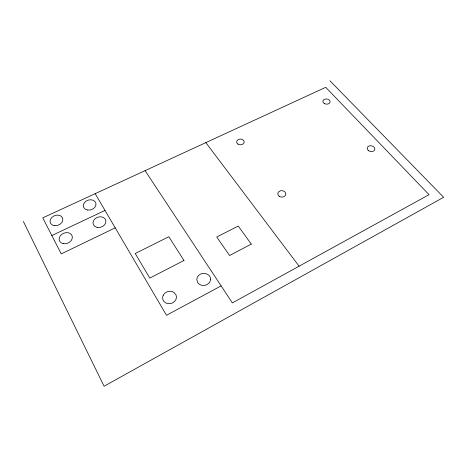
<?xml version="1.0" encoding="UTF-8"?>
<svg xmlns="http://www.w3.org/2000/svg" width="467" height="467" viewBox="0 0 467 467"><rect width="100%" height="100%" fill="white"/><g stroke="black" fill="none" stroke-linecap="round" stroke-linejoin="round"><path stroke-width="0.7" d="M221.13 285.88L166.497 315.289L95.18 193.677M115.221 227.843L61.241 253.89L42.754 217.861L325.721 87.317L429.045 194.681L232.373 302.914L145.091 170.653M51.819 235.526L105.011 210.436M329.924 80.762L443.65 197.284L104.088 386.238L23.35 221.428M205.836 142.628L299.113 266.19M210.524 279.202L210.278 280.784A6.882 6.077 -8.5 0 1 204.47 285.407A6.882 6.077 -8.5 0 1 197.646 282.535L196.788 279.5A6.882 6.077 -8.5 0 1 205.503 273.458L208.551 274.952A6.882 6.077 -8.5 0 1 210.524 279.202M163.199 295.319L162.685 296.913A6.993 6.194 -16.5 0 0 170.297 303.649A6.993 6.194 -16.5 0 0 175.977 294.788L173.847 292.33A6.993 6.194 -16.5 0 0 163.199 295.319M251.293 244.118L229.548 255.537L216.776 237.02L238.24 226.028L251.293 244.118M183.975 260.475L149.773 278.104L135.226 253.517L168.815 236.728L183.975 260.475M324.215 103.458A3.596 2.586 5.7 0 0 330.029 102.139A3.596 2.586 5.7 0 0 325.213 99.068A3.596 2.586 5.7 0 0 324.215 103.458M237.826 144.04A3.759 2.872 -0.9 0 0 244.078 142.593A3.759 2.872 -0.9 0 0 239.361 139.189A3.759 2.872 -0.9 0 0 237.826 144.04M97.165 227.406A6.596 5.254 -17.7 0 0 105.851 220.593A6.596 5.254 -17.7 0 0 95.35 218.463A6.596 5.254 -17.7 0 0 97.165 227.406M54.878 225.707A6.602 5.114 -20.7 0 0 62.642 218.101A6.602 5.114 -20.7 0 0 51.831 217.394A6.602 5.114 -20.7 0 0 54.878 225.707M87.364 209.998A6.48 5.055 -17.2 0 0 95.957 203.431A6.48 5.055 -17.2 0 0 85.683 201.388A6.48 5.055 -17.2 0 0 87.364 209.998M63.226 243.628A6.783 5.365 -21.6 0 0 72.303 236.588A6.783 5.365 -21.6 0 0 61.714 234.381A6.783 5.365 -21.6 0 0 63.226 243.628M368.399 150.549A3.876 2.89 10.7 0 0 374.779 149.627A3.876 2.89 10.7 0 0 369.934 145.768A3.876 2.89 10.7 0 0 368.399 150.549M279.167 196.245A4.005 3.234 4.1 0 0 285.74 194.622A4.005 3.234 4.1 0 0 280.55 190.781A4.005 3.234 4.1 0 0 279.167 196.245"/></g></svg>
